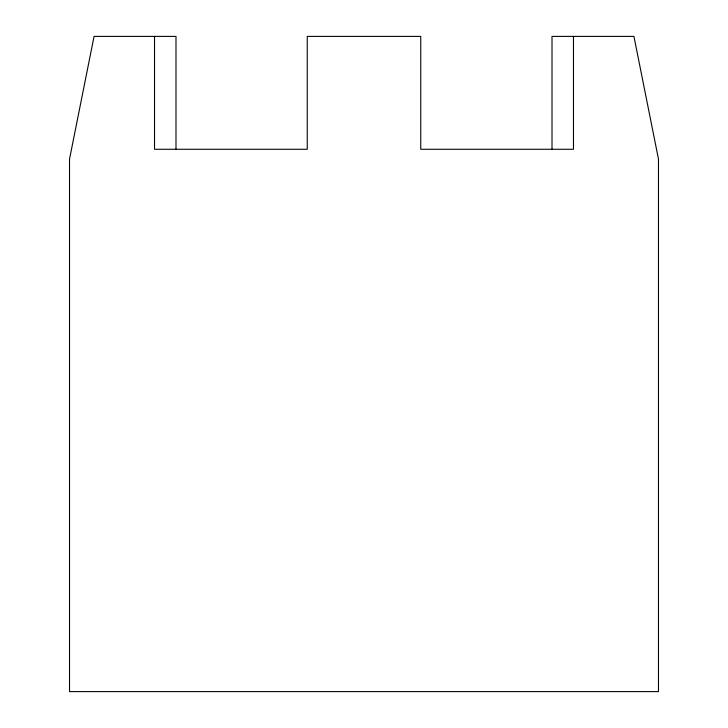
<?xml version="1.0" encoding="UTF-8"?>
<svg xmlns="http://www.w3.org/2000/svg" width="728" height="728" viewBox="0 0 728 728"><rect width="100%" height="100%" fill="white"/><g stroke="black" fill="none" stroke-linecap="round" stroke-linejoin="round"><path stroke-width="1.09" d="M573.473 36.4L573.473 149.276L420.748 149.276L420.748 36.4L307.252 36.4L307.252 149.276L154.527 149.276L154.527 36.4M552.006 149.276L552.006 36.4L633.933 36.4L658.476 159.095L658.476 691.6L69.524 691.6L69.524 159.095L94.067 36.4L175.994 36.4L175.994 149.276"/></g></svg>
